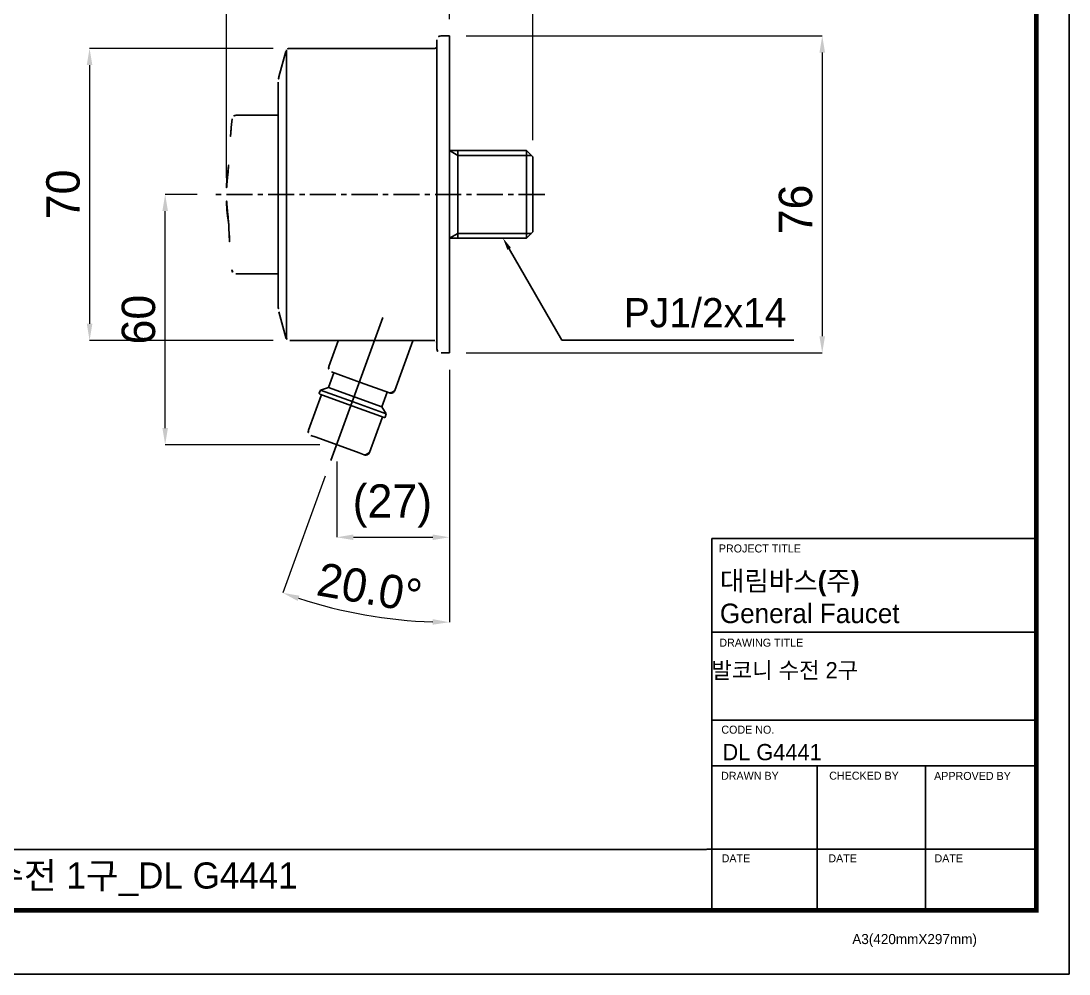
# Model space of a CAD drawing. Extents: x 16296679582 to 16296680068, y -37409616349 to -37409615993.
# Drawn here: x 16296679816.7 to 16296680067.8, y -37409616348.8 to -37409616120.4 of the extents above; entities that cross this region are included whole.
import ezdxf

# ---------------------------------------------------------------- set-up
doc = ezdxf.new("R2010")
doc.units = 0
doc.header["$LTSCALE"] = 10
doc.header["$MEASUREMENT"] = 0
doc.header["$PDMODE"] = 3
doc.header["$PDSIZE"] = -10
doc.linetypes.add('CENTER', pattern=[2, 1.25, -0.25, 0.25, -0.25])
doc.layers.get('0').update_dxf_attribs({"linetype": 'CONTINUOUS'})
doc.layers.get('DEFPOINTS').update_dxf_attribs({"linetype": 'CONTINUOUS'})
for name, color, linetype in [('CL', 2, 'CENTER'), ('D', 2, 'CONTINUOUS'), ('DWG', 7, 'CONTINUOUS')]:
    doc.layers.add(name, color=color, linetype=linetype)
doc.styles.add('Daelim Dimension', font='')
doc.styles.get('Daelim Dimension').set_extended_font_data('나눔고딕')
doc.dimstyles.new('DEFAULT', dxfattribs={"dimscale": 2, "dimtxt": 2, "dimasz": 2, "dimexe": 0, "dimexo": 2, "dimgap": 1, "dimtad": 1, "dimdec": 1, "dimzin": 9, "dimdsep": 46, "dimtxsty": 'Daelim Dimension', "dimcen": 0.5, "dimclrd": 252, "dimclre": 252, "dimclrt": 3, "dimadec": 1, "dimazin": 0, "dimtfac": 1, "dimtdec": 1, "dimtix": 1, "dimtmove": 0, "dimatfit": 3, "dimfxl": 1, "dimtolj": 1, "dimtzin": 1, "dimlwd": 9, "dimlwe": 9, "dimarcsym": 0})

# ---------------------------------------------------------------- blocks, each defined once
blk = doc.blocks.new('*D45')
at = {"color": 5, "lineweight": 9, "transparency": 16777216}
for p, q in [((16296679858.87287, -37409616161.93708), (16296679851.22893, -37409616161.93708)), ((16296679851.22893, -37409616217.93708), (16296679851.22893, -37409616165.93708)), ((16296679888.32322, -37409616221.93708), (16296679851.22893, -37409616221.93708))]:
    blk.add_line(p, q, dxfattribs=at)
at = {"color": 5, "transparency": 16777216}
for points in [[(16296679850.56226, -37409616165.93708), (16296679851.8956, -37409616165.93708), (16296679851.22893, -37409616161.93708)], [(16296679850.56226, -37409616217.93708), (16296679851.8956, -37409616217.93708), (16296679851.22893, -37409616221.93708)]]:
    blk.add_solid(points, dxfattribs=at)
at = {"layer": 'DEFPOINTS', "color": 0, "transparency": 16777216}
for p in [(16296679851.22893, -37409616161.93708), (16296679862.87287, -37409616161.93708), (16296679892.32322, -37409616221.93708)]:
    blk.add_point(p, dxfattribs=at)
at = {"color": 7, "transparency": 16777216, "insert": (16296679844.87414, -37409616191.93708), "char_height": 8, "attachment_point": 5, "rotation": 90, "style": 'Daelim Dimension'}
blk.add_mtext('\\A1;60', dxfattribs=at)
blk = doc.blocks.new('*D46')
at = {"color": 5, "lineweight": 9, "transparency": 16777216}
for p, q in [((16296679919.32, -37409616203.94), (16296679919.32, -37409616264.45)), ((16296679889.57, -37409616229.49), (16296679879.41, -37409616257.42))]:
    blk.add_line(p, q, dxfattribs=at)
blk.add_arc((16296679919.32, -37409616147.76), 116.7, 251.964, 268.036, dxfattribs=at)
at = {"color": 5, "transparency": 16777216}
for points in [[(16296679882.97, -37409616259.35), (16296679883.41, -37409616258.09), (16296679879.41, -37409616257.42)], [(16296679915.34, -37409616263.72), (16296679915.31, -37409616265.05), (16296679919.32, -37409616264.45)]]:
    blk.add_solid(points, dxfattribs=at)
at = {"layer": 'DEFPOINTS', "color": 0, "transparency": 16777216}
for p in [(16296679919.32, -37409616172.43), (16296679903.42, -37409616191.46), (16296679919.32, -37409616199.94), (16296679890.94, -37409616225.73), (16296679892.41, -37409616261.31)]:
    blk.add_point(p, dxfattribs=at)
at = {"color": 7, "transparency": 16777216, "insert": (16296679900.2, -37409616256.22), "char_height": 8, "attachment_point": 5, "rotation": 350, "style": 'Daelim Dimension'}
blk.add_mtext('\\A1;20.0°', dxfattribs=at)
blk = doc.blocks.new('*D47')
at = {"color": 5, "lineweight": 9, "transparency": 16777216}
for p, q in [((16296679919.323219, -37409616119.93708), (16296679919.323219, -37409616104.481262)), ((16296679923.323219, -37409616104.481262), (16296679935.323219, -37409616104.481262)), ((16296679939.323219, -37409616148.939583), (16296679939.323219, -37409616104.481262))]:
    blk.add_line(p, q, dxfattribs=at)
at = {"color": 5, "transparency": 16777216}
for points in [[(16296679923.323219, -37409616103.814598), (16296679923.323219, -37409616105.147926), (16296679919.323219, -37409616104.481262)], [(16296679935.323219, -37409616103.814598), (16296679935.323219, -37409616105.147926), (16296679939.323219, -37409616104.481262)]]:
    blk.add_solid(points, dxfattribs=at)
at = {"layer": 'DEFPOINTS', "color": 0, "transparency": 16777216}
for p in [(16296679939.323219, -37409616104.481262), (16296679919.323219, -37409616123.93708), (16296679939.323219, -37409616152.939583)]:
    blk.add_point(p, dxfattribs=at)
at = {"color": 7, "transparency": 16777216, "insert": (16296679929.323219, -37409616098.143639), "char_height": 8, "attachment_point": 5, "style": 'Daelim Dimension'}
blk.add_mtext('\\A1;20', dxfattribs=at)
blk = doc.blocks.new('*D48')
at = {"color": 5, "lineweight": 9, "transparency": 16777216}
for p, q in [((16296679919.323219, -37409616203.93708), (16296679919.323219, -37409616244.097862)), ((16296679892.323219, -37409616225.93708), (16296679892.323219, -37409616244.097862)), ((16296679896.323219, -37409616244.097862), (16296679915.323219, -37409616244.097862))]:
    blk.add_line(p, q, dxfattribs=at)
at = {"color": 5, "transparency": 16777216}
for points in [[(16296679896.323219, -37409616243.431198), (16296679896.323219, -37409616244.764526), (16296679892.323219, -37409616244.097862)], [(16296679915.323219, -37409616243.431198), (16296679915.323219, -37409616244.764526), (16296679919.323219, -37409616244.097862)]]:
    blk.add_solid(points, dxfattribs=at)
at = {"layer": 'DEFPOINTS', "color": 0, "transparency": 16777216}
for p in [(16296679919.323219, -37409616199.93708), (16296679892.323219, -37409616221.93708), (16296679919.323219, -37409616244.097862)]:
    blk.add_point(p, dxfattribs=at)
at = {"color": 7, "transparency": 16777216, "insert": (16296679905.65941, -37409616236.615753), "char_height": 8, "attachment_point": 5, "style": 'Daelim Dimension'}
blk.add_mtext('\\A1;(27)', dxfattribs=at)
blk = doc.blocks.new('*D40')
at = {"color": 5, "lineweight": 9, "transparency": 16777216}
for p, q in [((16296679923.32322, -37409616123.93708), (16296680008.6496, -37409616123.93708)), ((16296680008.6496, -37409616127.93708), (16296680008.6496, -37409616195.93708)), ((16296679923.32322, -37409616199.93708), (16296680008.6496, -37409616199.93708))]:
    blk.add_line(p, q, dxfattribs=at)
at = {"color": 5, "transparency": 16777216}
for points in [[(16296680007.98293, -37409616127.93708), (16296680009.31627, -37409616127.93708), (16296680008.6496, -37409616123.93708)], [(16296680007.98293, -37409616195.93708), (16296680009.31627, -37409616195.93708), (16296680008.6496, -37409616199.93708)]]:
    blk.add_solid(points, dxfattribs=at)
at = {"layer": 'DEFPOINTS', "color": 0, "transparency": 16777216}
for p in [(16296679919.32322, -37409616123.93708), (16296679919.32322, -37409616199.93708), (16296680008.6496, -37409616199.93708)]:
    blk.add_point(p, dxfattribs=at)
at = {"color": 7, "transparency": 16777216, "insert": (16296680002.29482, -37409616165.53495), "char_height": 8, "attachment_point": 5, "rotation": 90, "style": 'Daelim Dimension'}
blk.add_mtext('\\A1;76', dxfattribs=at)
blk = doc.blocks.new('*D41')
at = {"color": 5, "lineweight": 9, "transparency": 16777216}
for p, q in [((16296679877.09054, -37409616126.93708), (16296679833.11711, -37409616126.93708)), ((16296679833.11711, -37409616130.93708), (16296679833.11711, -37409616192.93708)), ((16296679877.09054, -37409616196.93708), (16296679833.11711, -37409616196.93708))]:
    blk.add_line(p, q, dxfattribs=at)
at = {"color": 5, "transparency": 16777216}
for points in [[(16296679832.45044, -37409616130.93708), (16296679833.78377, -37409616130.93708), (16296679833.11711, -37409616126.93708)], [(16296679832.45044, -37409616192.93708), (16296679833.78377, -37409616192.93708), (16296679833.11711, -37409616196.93708)]]:
    blk.add_solid(points, dxfattribs=at)
at = {"layer": 'DEFPOINTS', "color": 0, "transparency": 16777216}
for p in [(16296679881.09054, -37409616126.93708), (16296679833.11711, -37409616196.93708), (16296679881.09054, -37409616196.93708)]:
    blk.add_point(p, dxfattribs=at)
at = {"color": 7, "transparency": 16777216, "insert": (16296679826.79093, -37409616161.93708), "char_height": 8, "attachment_point": 5, "rotation": 90, "style": 'Daelim Dimension'}
blk.add_mtext('\\A1;70', dxfattribs=at)
blk = doc.blocks.new('*D49')
at = {"color": 5, "lineweight": 9, "transparency": 16777216}
for p, q in [((16296679865.92322, -37409616157.93708), (16296679865.92322, -37409616104.481262)), ((16296679869.92322, -37409616104.481262), (16296679915.323219, -37409616104.481262)), ((16296679919.323219, -37409616119.93708), (16296679919.323219, -37409616104.481262))]:
    blk.add_line(p, q, dxfattribs=at)
at = {"color": 5, "transparency": 16777216}
for points in [[(16296679869.92322, -37409616103.814598), (16296679869.92322, -37409616105.147926), (16296679865.92322, -37409616104.481262)], [(16296679915.323219, -37409616103.814598), (16296679915.323219, -37409616105.147926), (16296679919.323219, -37409616104.481262)]]:
    blk.add_solid(points, dxfattribs=at)
at = {"layer": 'DEFPOINTS', "color": 0, "transparency": 16777216}
for p in [(16296679919.323219, -37409616104.481262), (16296679919.323219, -37409616123.93708), (16296679865.92322, -37409616161.93708)]:
    blk.add_point(p, dxfattribs=at)
at = {"color": 7, "transparency": 16777216, "insert": (16296679892.62322, -37409616097.920464), "char_height": 8, "attachment_point": 5, "style": 'Daelim Dimension'}
blk.add_mtext('\\A1;53.4', dxfattribs=at)

msp = doc.modelspace()

# ---------------------------------------------------------------- linework, layer by layer
at = {"color": 5, "ltscale": 40}
for p, q in [((16296680059.914431, -37409616244.352577), (16296679982.22892, -37409616244.352577)), ((16296680059.914431, -37409616266.807083), (16296679982.22892, -37409616266.807083)), ((16296680059.914431, -37409616266.807083), (16296679982.22892, -37409616266.807083)), ((16296680059.914431, -37409616287.930054), (16296679982.22892, -37409616287.930054)), ((16296680059.914431, -37409616287.930054), (16296679982.22892, -37409616287.930054)), ((16296680059.914431, -37409616298.824417), (16296679982.22892, -37409616298.824417)), ((16296680059.914431, -37409616298.824417), (16296679982.22892, -37409616298.824417)), ((16296680007.461849, -37409616298.824417), (16296680007.461849, -37409616333.504822)), ((16296680033.35815, -37409616298.824417), (16296680033.35815, -37409616333.504822)), ((16296680059.914431, -37409616318.857964), (16296679981.00099, -37409616318.857964)), ((16296680059.914431, -37409616318.857964), (16296679982.83416, -37409616318.857964)), ((16296680059.914431, -37409616333.504822), (16296679993.33774, -37409616333.504822))]:
    msp.add_line(p, q, dxfattribs=at)
at = {"color": 5, "ltscale": 0.5}
msp.add_line((16296679982.22892, -37409616244.352577), (16296679982.22892, -37409616333.974731), dxfattribs=at)
at = {"color": 5}
msp.add_line((16296679589.514339, -37409616318.913513), (16296679980.907511, -37409616318.913513), dxfattribs=at)
at = {"ltscale": 0.5}
msp.add_lwpolyline([(16296679581.69809, -37409616348.755463), (16296680067.77809, -37409616348.755463), (16296680067.77809, -37409615992.595459), (16296679581.69809, -37409615992.595459)], close=True, dxfattribs=at)
at = {"color": 5, "linetype": 'ByBlock', "lineweight": 200, "const_width": 1.12}
msp.add_lwpolyline([(16296679589.514339, -37409616333.504997), (16296680059.914339, -37409616333.504997), (16296680059.914339, -37409616000.865013), (16296679589.514339, -37409616000.865013)], close=True, dxfattribs=at)
at = {"layer": 'CL', "ltscale": 0.5}
for p, q in [((16296679942.15591, -37409616161.93708), (16296679862.872869, -37409616161.93708)), ((16296679903.415791, -37409616191.46048), (16296679890.94272, -37409616225.729958))]:
    msp.add_line(p, q, dxfattribs=at)
at = {"layer": 'D', "color": 5, "linetype": 'Continuous'}
msp.add_line((16296679933.64039, -37409616174.970848), (16296679946.285469, -37409616196.872772), dxfattribs=at)
at = {"layer": 'D', "color": 5}
msp.add_line((16296680001.834249, -37409616196.872772), (16296679946.285469, -37409616196.872772), dxfattribs=at)
at = {"layer": 'D', "color": 5, "linetype": 'Continuous'}
msp.add_solid([(16296679933.20738, -37409616175.220848), (16296679934.0734, -37409616174.720848), (16296679932.14039, -37409616172.372772)], dxfattribs=at)
at = {"layer": 'DWG'}
for p, q in [((16296679916.323219, -37409616124.93708), (16296679916.323219, -37409616161.93708)), ((16296679917.323219, -37409616123.93708), (16296679919.323219, -37409616123.93708)), ((16296679919.323219, -37409616123.93708), (16296679919.323219, -37409616151.439583)), ((16296679880.12462, -37409616127.678261), (16296679878.493589, -37409616133.76535)), ((16296679880.323219, -37409616127.295822), (16296679880.323219, -37409616196.578339)), ((16296679915.823219, -37409616126.93708), (16296679881.09054, -37409616126.93708)), ((16296679878.323219, -37409616135.059448), (16296679878.323219, -37409616161.93708)), ((16296679878.323219, -37409616142.93708), (16296679868.24501, -37409616142.93708)), ((16296679919.323219, -37409616176.439583), (16296679919.323219, -37409616149.43708)), ((16296679937.823219, -37409616151.439583), (16296679919.323219, -37409616151.439583)), ((16296679921.31074, -37409616151.439583), (16296679921.31074, -37409616161.93708)), ((16296679937.823219, -37409616151.439583), (16296679939.323219, -37409616152.939583)), ((16296679937.823219, -37409616151.439583), (16296679937.823219, -37409616172.434578)), ((16296679939.323219, -37409616152.939583), (16296679939.323219, -37409616170.934578)), ((16296679878.323219, -37409616188.81472), (16296679878.323219, -37409616161.93708)), ((16296679916.323219, -37409616198.93708), (16296679916.323219, -37409616161.93708)), ((16296679921.31074, -37409616172.434578), (16296679921.31074, -37409616161.93708)), ((16296679919.323219, -37409616199.93708), (16296679919.323219, -37409616172.434578)), ((16296679937.823219, -37409616172.434578), (16296679919.323219, -37409616172.434578)), ((16296679937.823219, -37409616172.434578), (16296679939.323219, -37409616170.934578)), ((16296679878.323219, -37409616180.93708), (16296679868.192801, -37409616180.93708)), ((16296679878.323219, -37409616180.93708), (16296679868.26811, -37409616180.93708)), ((16296679880.12462, -37409616196.1959), (16296679878.493589, -37409616190.10881)), ((16296679915.823219, -37409616196.93708), (16296679881.09054, -37409616196.93708)), ((16296679890.462351, -37409616203.168762), (16296679892.70159, -37409616197.016502)), ((16296679892.70159, -37409616197.016502), (16296679890.462351, -37409616203.168762)), ((16296679910.579781, -37409616197.016502), (16296679906.249189, -37409616208.914703)), ((16296679917.323219, -37409616199.93708), (16296679919.323219, -37409616199.93708)), ((16296679891.62384, -37409616204.655693), (16296679890.324169, -37409616208.226517)), ((16296679891.06003, -37409616204.45047), (16296679898.01375, -37409616206.981422)), ((16296679904.96748, -37409616209.512367), (16296679898.01375, -37409616206.981422)), ((16296679904.96748, -37409616209.512367), (16296679898.01375, -37409616206.981422)), ((16296679888.563629, -37409616210.139763), (16296679885.55385, -37409616218.409058)), ((16296679888.13662, -37409616209.55867), (16296679888.410231, -37409616208.806923)), ((16296679888.256149, -37409616209.81501), (16296679895.96163, -37409616212.619583)), ((16296679890.324169, -37409616208.226517), (16296679888.410231, -37409616208.806923)), ((16296679888.410231, -37409616208.806923), (16296679896.30365, -37409616211.679893)), ((16296679888.410231, -37409616208.806923), (16296679896.30365, -37409616211.679893)), ((16296679890.324169, -37409616208.226517), (16296679896.714081, -37409616210.552254)), ((16296679890.324169, -37409616208.226517), (16296679896.714081, -37409616210.552254)), ((16296679903.103991, -37409616212.877991), (16296679896.714081, -37409616210.552254)), ((16296679903.103991, -37409616212.877991), (16296679896.714081, -37409616210.552254)), ((16296679903.103991, -37409616212.877991), (16296679904.40366, -37409616209.307159)), ((16296679904.40366, -37409616209.307159), (16296679903.103991, -37409616212.877991)), ((16296679903.66711, -37409616215.424141), (16296679895.96163, -37409616212.619583)), ((16296679904.197069, -37409616214.552856), (16296679896.30365, -37409616211.679893)), ((16296679904.197069, -37409616214.552856), (16296679896.30365, -37409616211.679893)), ((16296679904.197069, -37409616214.552856), (16296679903.103991, -37409616212.877991)), ((16296679903.103991, -37409616212.877991), (16296679904.197069, -37409616214.552856)), ((16296679900.213051, -37409616223.744568), (16296679903.22283, -37409616215.475273)), ((16296679903.22283, -37409616215.475273), (16296679900.213051, -37409616223.744568)), ((16296679903.66711, -37409616215.424141), (16296679903.47917, -37409616215.355743)), ((16296679904.197069, -37409616214.552856), (16296679903.92345, -37409616215.304611)), ((16296679904.197069, -37409616214.552856), (16296679903.92345, -37409616215.304611)), ((16296679886.15152, -37409616219.690773), (16296679887.373119, -37409616220.135391)), ((16296679886.15152, -37409616219.690773), (16296679887.373119, -37409616220.135391)), ((16296679887.373119, -37409616220.135391), (16296679897.70974, -37409616223.897614)), ((16296679897.70974, -37409616223.897614), (16296679898.931339, -37409616224.342239)), ((16296679898.931339, -37409616224.342239), (16296679897.70974, -37409616223.897614))]:
    msp.add_line(p, q, dxfattribs=at)
at = {"layer": 'DWG', "color": 2}
for p, q in [((16296679921.31074, -37409616152.587082), (16296679919.323219, -37409616151.439583)), ((16296679938.970711, -37409616152.587082), (16296679921.31074, -37409616152.587082)), ((16296679921.31074, -37409616171.287079), (16296679919.323219, -37409616172.434578)), ((16296679938.970711, -37409616171.287079), (16296679921.31074, -37409616171.287079))]:
    msp.add_line(p, q, dxfattribs=at)
at = {"layer": 'DWG'}
for centre, radius, start, end in [((16296679917.323219, -37409616124.93708), 1, 90, 180), ((16296679881.09054, -37409616127.93708), 1, 90, 164.99996135), ((16296679915.823219, -37409616126.43708), 0.5, 270, 0), ((16296679883.323219, -37409616135.059448), 5, 164.99996135, 180), ((16296680048.637449, -37409616162.198723), 182.314421, 174.21961706, 177.67031976), ((16296679868.24501, -37409616143.93708), 1, 90, 174.21961706), ((16296679916.58322, -37409616161.93708), 50.66, 172.15610888, 187.84389112), ((16296679866.49626, -37409616155.037079), 0.1, 90, 172.15610888), ((16296679866.49626, -37409616168.837082), 0.1, 187.84389112, 270), ((16296680048.637449, -37409616162.198723), 182.314421, 182.1651922, 185.61432498), ((16296679868.192801, -37409616179.93708), 1, 185.61432498, 270), ((16296679883.323219, -37409616188.81472), 5, 180, 195.00003865), ((16296679881.09054, -37409616195.93708), 1, 195.00003865, 270), ((16296679915.823219, -37409616197.43708), 0.5, 0, 90), ((16296679917.323219, -37409616198.93708), 1, 180, 270), ((16296679891.40205, -37409616203.51078), 1, 160.0001248, 249.99994736), ((16296679891.40205, -37409616203.51078), 1, 160.0001248, 249.99994736), ((16296679888.32456, -37409616209.627083), 0.2, 160.0001248, 249.99994736), ((16296679888.32456, -37409616209.627083), 0.2, 160.0001248, 249.99994736), ((16296679888.37569, -37409616210.071358), 0.2, 340.0001248, 69.99994736), ((16296679905.3095, -37409616208.572678), 1, 249.99994736, 340.0001248), ((16296679903.41077, -37409616215.543678), 0.2, 69.99994736, 160.0001248), ((16296679903.41077, -37409616215.543678), 0.2, 69.99994736, 160.0001248), ((16296679903.735519, -37409616215.236214), 0.2, 249.99994736, 340.0001248), ((16296679886.49354, -37409616218.751083), 1, 160.0001248, 249.99994736), ((16296679886.49354, -37409616218.751083), 1, 160.0001248, 249.99994736), ((16296679899.273359, -37409616223.40255), 1, 249.99994736, 340.0001248)]:
    msp.add_arc(centre, radius, start, end, dxfattribs=at)
at = {"layer": 'DWG', "extrusion": (-7.4988e-33, -6.12323e-17, -1)}
for centre, radius, start, end in [((-16296679866.49626, -37409616155.037079, 0.000002), 0.1, 7.84389112, 90), ((-16296679916.58322, -37409616161.93708, 0.000002), 50.66, 352.15610888, 7.84389112), ((-16296679866.49626, -37409616168.837082, 0.000002), 0.1, 270, 352.15610888)]:
    msp.add_arc(centre, radius, start, end, dxfattribs=at)
at = {"layer": 'DWG', "extrusion": (0, 0, -1)}
for centre, radius, start, end in [((-16296679888.37569, -37409616210.071358), 0.2, 110.00005264, 199.9998752), ((-16296679905.3095, -37409616208.572678), 1, 199.9998752, 290.00005264), ((-16296679903.735519, -37409616215.236214), 0.2, 199.9998752, 290.00005264), ((-16296679899.273359, -37409616223.40255), 1, 199.9998752, 290.00005264)]:
    msp.add_arc(centre, radius, start, end, dxfattribs=at)
at = {"layer": 'DWG'}
msp.add_open_spline([(16296679866.47312, -37409616154.790649), (16296679866.4729, -37409616154.791573), (16296679866.470881, -37409616154.838127), (16296679866.46727, -37409616154.929176)], degree=3, dxfattribs=at)
msp.add_open_spline([(16296679866.447149, -37409616168.925102), (16296679866.447149, -37409616168.925102), (16296679866.447149, -37409616168.925102), (16296679866.451139, -37409616169.033043), (16296679866.45285, -37409616169.08506), (16296679866.4526, -37409616169.083542)], degree=3, knots=[0, 0, 0, 0, 0.0000151348, 0.0000151348, 1, 1, 1, 1], dxfattribs=at)

# ---------------------------------------------------------------- texts
at = {"color": 5, "ltscale": 40, "style": 'Daelim Dimension'}
for s, height, p in [('PROJECT TITLE', 1.91819508, (16296679983.873501, -37409616247.733849)), ('DRAWING TITLE', 1.91819508, (16296679983.996481, -37409616270.309967)), ('CODE NO.', 1.9181951, (16296679984.47751, -37409616291.158386)), ('DRAWN BY', 1.9181951, (16296679984.40229, -37409616302.215317)), ('CHECKED BY', 1.9181951, (16296680010.31922, -37409616302.181297)), ('APPROVED BY', 1.91819508, (16296680035.45455, -37409616302.243263)), ('DATE', 1.9181951, (16296679984.552111, -37409616321.985558)), ('DATE', 1.9181951, (16296680010.11524, -37409616321.985558)), ('DATE', 1.9181951, (16296680035.542761, -37409616321.985558)), ('A3(420mmX297mm)', 2.42097059, (16296680015.849859, -37409616341.580727))]:
    msp.add_text(s, height=height, dxfattribs=at).set_placement(p)
at = {"attachment_point": 1, "style": 'Daelim Dimension'}
for s, insert, char_height, width in [('{\\fPretendard Variable SemiBold|b0|i0|c129|p2;\\C7;대림바스(주)} \\PGeneral Faucet', (16296679984.13027, -37409616252.205856), 4.67018569, 75.06045175), (' 발코니 수전 2구', (16296679980.641859, -37409616274.003067), 3.898736, 65.61174065), ('DL G4441', (16296679984.74539, -37409616293.62899), 3.898736, 65.61174065)]:
    msp.add_mtext(s, dxfattribs=dict(at, insert=insert, char_height=char_height, width=width))
at = {"color": 2, "insert": (16296679673.974251, -37409616322.006607), "char_height": 6.26582575, "width": 272.07198274, "attachment_point": 1, "style": 'Daelim Dimension'}
msp.add_mtext('{\\fPretendard Variable SemiBold|b0|i0|c129|p2;대림바스(주)} General Faucet_발코니 수전 1구_DL G4441', dxfattribs=at)
at = {"layer": 'D', "color": 2, "insert": (16296680000.122299, -37409616193.883034), "char_height": 7, "attachment_point": 9, "style": 'Daelim Dimension'}
msp.add_mtext('PJ1/2x14', dxfattribs=at)

# ---------------------------------------------------------------- dimensions: what is measured, and where the dimension line sits
dim = msp.add_linear_dim(base=(16296679919.323219, -37409616104.481262), p1=(16296679865.92322, -37409616161.93708), p2=(16296679919.323219, -37409616123.93708), dimstyle='DEFAULT', override={"dimtxt": 4, "dimclrd": 5, "dimclre": 5, "dimclrt": 7})
dim.commit()
dim.dimension.update_dxf_attribs({"geometry": '*D49', "text_midpoint": (16296679892.62322, -37409616097.920464)})
dim = msp.add_linear_dim(base=(16296679939.323219, -37409616104.481262), p1=(16296679919.323219, -37409616123.93708), p2=(16296679939.323219, -37409616152.939583), dimstyle='DEFAULT', override={"dimtxt": 4, "dimclrd": 5, "dimclre": 5, "dimclrt": 7})
dim.commit()
dim.dimension.update_dxf_attribs({"geometry": '*D47', "text_midpoint": (16296679929.323219, -37409616104.481262), "dimtype": 160})
for base, p1, p2, picture, middle in [((16296680008.649599, -37409616199.93708), (16296679919.323219, -37409616123.93708), (16296679919.323219, -37409616199.93708), '*D40', (16296680008.649611, -37409616165.53495)), ((16296679833.117109, -37409616196.93708), (16296679881.09054, -37409616126.93708), (16296679881.09054, -37409616196.93708), '*D41', (16296679833.117109, -37409616161.93708)), ((16296679851.22893, -37409616161.93708), (16296679892.323219, -37409616221.93708), (16296679862.872869, -37409616161.93708), '*D45', (16296679851.228939, -37409616191.93708))]:
    dim = msp.add_linear_dim(base=base, p1=p1, p2=p2, angle=90, dimstyle='DEFAULT', override={"dimtxt": 4, "dimclrd": 5, "dimclre": 5, "dimclrt": 7})
    dim.commit()
    dim.dimension.update_dxf_attribs({"geometry": picture, "text_midpoint": middle, "dimtype": 160})
dim = msp.add_angular_dim_2l(base=(16296679892.410749, -37409616261.307854), line1=((16296679919.323219, -37409616199.93708), (16296679919.323219, -37409616172.434578)), line2=((16296679903.415791, -37409616191.46048), (16296679890.94272, -37409616225.729958)), dimstyle='DEFAULT', override={"dimtxt": 4, "dimclrd": 5, "dimclre": 5, "dimclrt": 7})
dim.commit()
dim.dimension.update_dxf_attribs({"geometry": '*D46', "text_midpoint": (16296679900.19805, -37409616256.219437)})
dim = msp.add_linear_dim(base=(16296679919.323219, -37409616244.097862), p1=(16296679892.323219, -37409616221.93708), p2=(16296679919.323219, -37409616199.93708), text='(<>)', dimstyle='DEFAULT', override={"dimtxt": 4, "dimclrd": 5, "dimclre": 5, "dimclrt": 7})
dim.commit()
dim.dimension.update_dxf_attribs({"geometry": '*D48', "text_midpoint": (16296679905.65941, -37409616244.097862), "dimtype": 160})

doc.saveas('drawing.dxf')
